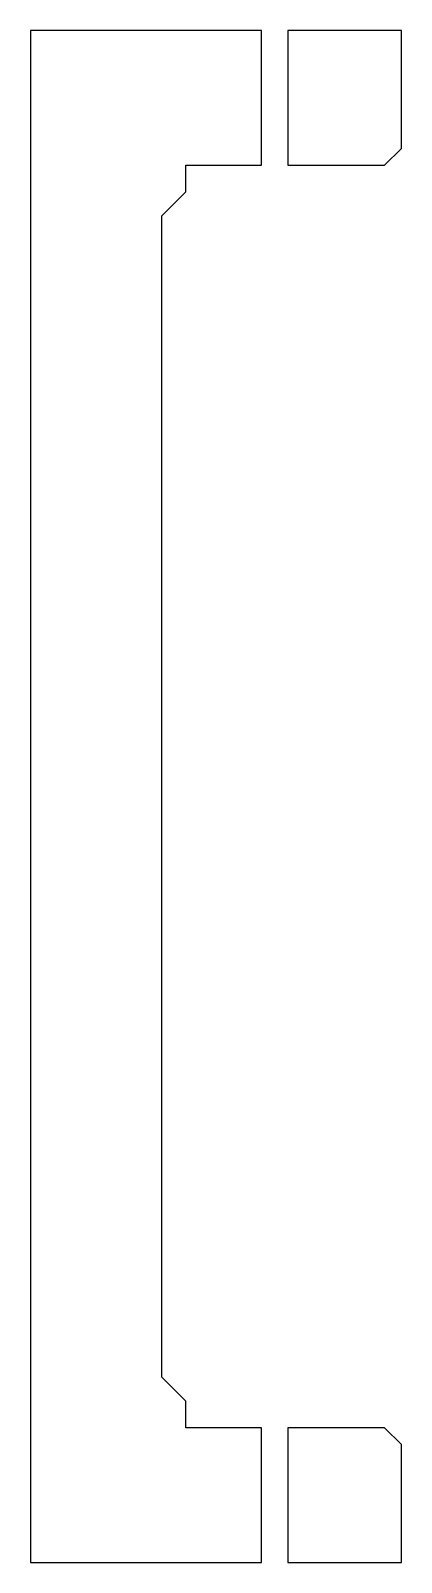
# Model space of a CAD drawing. Header units: metres. Extents: x 0 to 47.5, y 0 to 45.5.
# Drawn here: x 36.5 to 47.5, y 0 to 45.5 of the extents above.
import ezdxf

# ---------------------------------------------------------------- set-up
doc = ezdxf.new("R2010")
doc.units = ezdxf.units.M

msp = doc.modelspace()

# ---------------------------------------------------------------- linework, layer by layer
for p, q in [((43.3532, 45.5), (36.5, 45.5)), ((36.5, 45.5), (36.5, 0)), ((43.3532, 41.5), (43.3532, 45.5)), ((47.5, 45.5), (44.134, 45.5)), ((44.134, 45.5), (44.134, 41.5)), ((47.5, 42), (47.5, 45.5)), ((47, 41.5), (47.5, 42)), ((41.1079, 40.712), (41.1079, 41.5)), ((41.1079, 41.5), (43.3532, 41.5)), ((44.134, 41.5), (47, 41.5)), ((40.3959, 40), (41.1079, 40.712)), ((40.3959, 5.5), (40.3959, 40)), ((41.1079, 4.78803), (40.3959, 5.5)), ((41.1079, 4), (41.1079, 4.78803)), ((43.3532, 4), (41.1079, 4)), ((43.3532, 0), (43.3532, 4)), ((47, 4), (44.134, 4)), ((44.134, 4), (44.134, 0)), ((47.5, 3.5), (47, 4)), ((47.5, 0), (47.5, 3.5)), ((36.5, 0), (43.3532, 0)), ((44.134, 0), (47.5, 0))]:
    msp.add_line(p, q)

doc.saveas('drawing.dxf')
